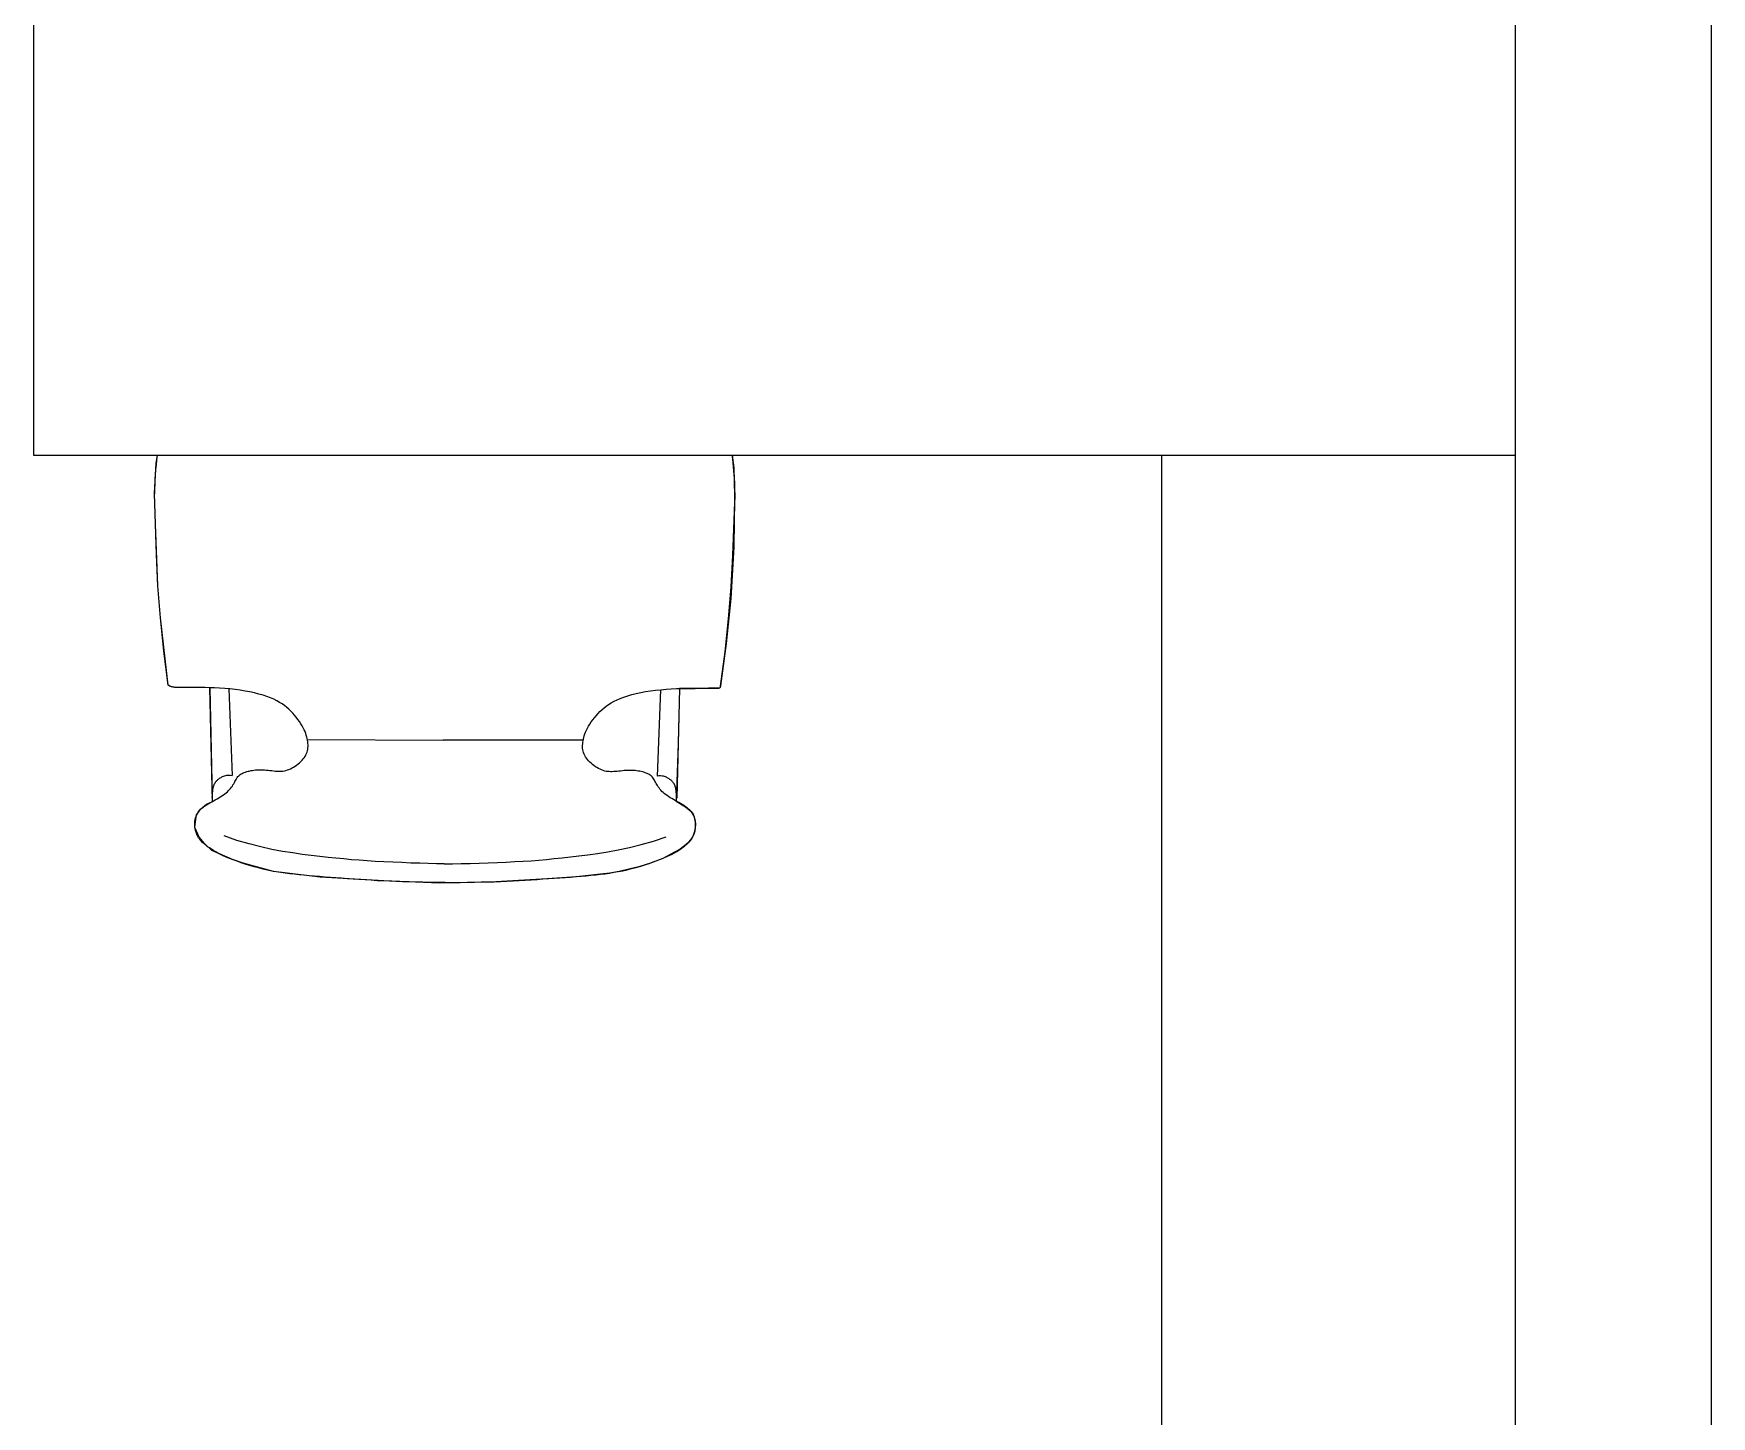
# Model space of a CAD drawing. Header units: inches. Extents: x 216615 to 231886, y -28847 to -680.
# Drawn here: x 222382 to 223665, y -21493 to -20435 of the extents above; entities that cross this region are included whole.
import ezdxf

# ---------------------------------------------------------------- set-up
doc = ezdxf.new("R2010")
doc.units = ezdxf.units.IN
doc.header["$MEASUREMENT"] = 0
doc.layers.add('MOBILIARIO', color=42, linetype='Continuous')

msp = doc.modelspace()

# ---------------------------------------------------------------- linework, layer by layer
for p, q in [((223665.2, -28847.3), (223665.2, -13737.3)), ((223515.2, -24517.3), (223515.2, -19047.3))]:
    msp.add_line(p, q)
at = {"layer": 'MOBILIARIO'}
for p, q in [((222381.5, -20107.7), (222381.5, -20757.7)), ((222381.5, -20757.7), (223515.2, -20757.7)), ((223244.8, -24517.3), (223244.8, -20757.7)), ((222475.5, -20833.8), (222474, -20787.1)), ((222916.6, -20834.5), (222918.2, -20787.1)), ((222476.7, -20857.6), (222475.5, -20833.8)), ((222915.2, -20858.3), (222916.6, -20834.5)), ((222478.6, -20882.2), (222476.7, -20857.6)), ((222913.3, -20882.9), (222915.2, -20858.3)), ((222481.2, -20907.5), (222478.6, -20882.2)), ((222910.6, -20908.2), (222913.3, -20882.9)), ((222484.6, -20933.6), (222481.2, -20907.5)), ((222907.1, -20934.3), (222910.6, -20908.2)), ((222485.1, -20934), (222484.6, -20933.6)), ((222485.6, -20934.3), (222485.1, -20934)), ((222486.1, -20934.5), (222485.6, -20934.3)), ((222486.6, -20934.7), (222486.1, -20934.5)), ((222487, -20934.9), (222486.6, -20934.7)), ((222487.5, -20935), (222487, -20934.9)), ((222488, -20935.1), (222487.5, -20935)), ((222488.5, -20935.2), (222488, -20935.1)), ((222489.1, -20935.2), (222488.5, -20935.2)), ((222489.7, -20935.3), (222489.1, -20935.2)), ((222490.3, -20935.3), (222489.7, -20935.3)), ((222491, -20935.3), (222490.3, -20935.3)), ((222491.7, -20935.3), (222491, -20935.3)), ((222492.4, -20935.3), (222491.7, -20935.3)), ((222493.2, -20935.3), (222492.4, -20935.3)), ((222494.1, -20935.3), (222493.2, -20935.3)), ((222495, -20935.3), (222494.1, -20935.3)), ((222496, -20935.4), (222495, -20935.3)), ((222497.2, -20935.4), (222496, -20935.4)), ((222498.5, -20935.4), (222497.2, -20935.4)), ((222500, -20935.4), (222498.5, -20935.4)), ((222501.9, -20935.4), (222500, -20935.4)), ((222504, -20935.4), (222501.9, -20935.4)), ((222506.5, -20935.4), (222504, -20935.4)), ((222509.4, -20935.5), (222506.5, -20935.4)), ((222512.7, -20935.5), (222509.4, -20935.5)), ((222516.2, -20935.6), (222512.7, -20935.5)), ((222519.9, -20935.8), (222516.2, -20935.6)), ((222516.3, -20935.6), (222518.2, -21019.5)), ((222523.8, -20935.9), (222519.9, -20935.8)), ((222527.8, -20936.2), (222523.8, -20935.9)), ((222531.8, -20936.5), (222527.8, -20936.2)), ((222530.9, -20936.4), (222533.4, -21002.7)), ((222535.8, -20936.9), (222531.8, -20936.5)), ((222539.7, -20937.5), (222535.8, -20936.9)), ((222861.4, -20937.1), (222865.4, -20936.7)), ((222865.4, -20936.7), (222869.4, -20936.5)), ((222869.4, -20936.5), (222873.4, -20936.3)), ((222873.4, -20936.3), (222877.3, -20936.2)), ((222875.8, -20936.3), (222873.6, -21020.1)), ((222877.3, -20936.2), (222881, -20936.1)), ((222881, -20936.1), (222884.5, -20936.1)), ((222884.5, -20936.1), (222887.7, -20936.1)), ((222887.7, -20936.1), (222890.7, -20936)), ((222890.7, -20936), (222893.3, -20936)), ((222893.3, -20936), (222895.7, -20936)), ((222895.7, -20936), (222897.8, -20936)), ((222897.8, -20936), (222899.6, -20936)), ((222899.6, -20936), (222901.1, -20936)), ((222901.1, -20936), (222902.5, -20936)), ((222902.5, -20936), (222903.6, -20936)), ((222903.6, -20936), (222904.4, -20935.9)), ((222904.4, -20935.9), (222905.1, -20935.9)), ((222905.1, -20935.9), (222905.7, -20935.9)), ((222905.7, -20935.9), (222906, -20935.8)), ((222906, -20935.8), (222906.3, -20935.8)), ((222906.3, -20935.8), (222906.5, -20935.7)), ((222906.5, -20935.7), (222906.6, -20935.6)), ((222906.6, -20935.6), (222906.7, -20935.5)), ((222906.7, -20935.5), (222906.8, -20935.4)), ((222906.8, -20935.4), (222906.9, -20935.3)), ((222906.9, -20935.3), (222907, -20935.1)), ((222907, -20935), (222907.1, -20934.8)), ((222907, -20935.1), (222907, -20935)), ((222907.1, -20934.5), (222907.1, -20934.3)), ((222907.1, -20934.6), (222907.1, -20934.5)), ((222907.1, -20934.8), (222907.1, -20934.6)), ((222543.5, -20938.1), (222539.7, -20937.5)), ((222547.1, -20938.8), (222543.5, -20938.1)), ((222550.6, -20939.6), (222547.1, -20938.8)), ((222553.9, -20940.4), (222550.6, -20939.6)), ((222557.1, -20941.3), (222553.9, -20940.4)), ((222560, -20942.3), (222557.1, -20941.3)), ((222562.8, -20943.4), (222560, -20942.3)), ((222565.3, -20944.4), (222562.8, -20943.4)), ((222567.6, -20945.6), (222565.3, -20944.4)), ((222569.7, -20946.8), (222567.6, -20945.6)), ((222571.7, -20948), (222569.7, -20946.8)), ((222573.5, -20949.3), (222571.7, -20948)), ((222575.2, -20950.6), (222573.5, -20949.3)), ((222818, -20951), (222819.7, -20949.7)), ((222819.7, -20949.7), (222821.5, -20948.4)), ((222821.5, -20948.4), (222823.5, -20947.2)), ((222823.5, -20947.2), (222825.6, -20946)), ((222825.6, -20946), (222827.9, -20944.9)), ((222827.9, -20944.9), (222830.4, -20943.8)), ((222830.4, -20943.8), (222833.2, -20942.8)), ((222833.2, -20942.8), (222836.1, -20941.8)), ((222836.1, -20941.8), (222839.3, -20940.9)), ((222839.3, -20940.9), (222842.6, -20940)), ((222842.6, -20940), (222846.1, -20939.3)), ((222846.1, -20939.3), (222849.8, -20938.6)), ((222849.8, -20938.6), (222853.5, -20938)), ((222853.5, -20938), (222857.4, -20937.5)), ((222857.4, -20937.5), (222861.4, -20937.1)), ((222861.2, -20937.1), (222858.5, -21003.2)), ((222576.8, -20952), (222575.2, -20950.6)), ((222578.3, -20953.5), (222576.8, -20952)), ((222579.8, -20955), (222578.3, -20953.5)), ((222581.2, -20956.6), (222579.8, -20955)), ((222582.5, -20958.2), (222581.2, -20956.6)), ((222583.8, -20959.8), (222582.5, -20958.2)), ((222585, -20961.5), (222583.8, -20959.8)), ((222586, -20963.1), (222585, -20961.5)), ((222807.1, -20963.4), (222808.2, -20961.8)), ((222808.2, -20961.8), (222809.4, -20960.2)), ((222809.4, -20960.2), (222810.6, -20958.6)), ((222810.6, -20958.6), (222812, -20957)), ((222812, -20957), (222813.4, -20955.4)), ((222813.4, -20955.4), (222814.8, -20953.9)), ((222814.8, -20953.9), (222816.4, -20952.4)), ((222816.4, -20952.4), (222818, -20951)), ((222587, -20964.7), (222586, -20963.1)), ((222587.9, -20966.2), (222587, -20964.7)), ((222588.6, -20967.7), (222587.9, -20966.2)), ((222589.2, -20969.2), (222588.6, -20967.7)), ((222589.8, -20970.6), (222589.2, -20969.2)), ((222590.2, -20971.9), (222589.8, -20970.6)), ((222590.6, -20973.3), (222590.2, -20971.9)), ((222590.9, -20974.5), (222590.6, -20973.3)), ((222591.1, -20975.8), (222590.9, -20974.5)), ((222591, -20975.3), (222694.9, -20975.6)), ((222802, -20976.1), (222802.2, -20974.9)), ((222802.2, -20974.9), (222802.5, -20973.6)), ((222802.5, -20973.6), (222802.9, -20972.3)), ((222802.9, -20972.3), (222803.3, -20970.9)), ((222803.3, -20970.9), (222803.9, -20969.5)), ((222803.9, -20969.5), (222804.5, -20968.1)), ((222804.5, -20968.1), (222805.3, -20966.6)), ((222805.3, -20966.6), (222806.1, -20965)), ((222806.1, -20965), (222807.1, -20963.4)), ((222588.5, -20989.1), (222589.2, -20988.1)), ((222589.2, -20988.1), (222589.8, -20987)), ((222589.8, -20987), (222590.4, -20985.9)), ((222590.4, -20985.9), (222590.8, -20984.9)), ((222590.8, -20984.9), (222591.1, -20983.8)), ((222591.3, -20977), (222591.1, -20975.8)), ((222591.1, -20983.8), (222591.3, -20982.7)), ((222591.4, -20978.2), (222591.3, -20977)), ((222591.3, -20982.7), (222591.4, -20981.6)), ((222591.5, -20979.3), (222591.4, -20978.2)), ((222591.4, -20981.6), (222591.5, -20980.5)), ((222591.5, -20980.5), (222591.5, -20979.3)), ((222802.1, -20975.7), (222694.9, -20975.6)), ((222801.6, -20979.7), (222801.7, -20978.5)), ((222801.6, -20980.8), (222801.6, -20979.7)), ((222801.6, -20981.9), (222801.6, -20980.8)), ((222801.8, -20983), (222801.6, -20981.9)), ((222801.7, -20978.5), (222801.8, -20977.3)), ((222801.8, -20977.3), (222802, -20976.1)), ((222802, -20984.1), (222801.8, -20983)), ((222802.3, -20985.2), (222802, -20984.1)), ((222802.7, -20986.3), (222802.3, -20985.2)), ((222803.2, -20987.4), (222802.7, -20986.3)), ((222803.8, -20988.4), (222803.2, -20987.4)), ((222540.3, -21001.4), (222541.1, -21001.1)), ((222541.1, -21001.1), (222541.9, -21000.7)), ((222541.9, -21000.7), (222542.7, -21000.4)), ((222542.7, -21000.4), (222543.6, -21000.1)), ((222543.6, -21000.1), (222544.6, -20999.8)), ((222544.6, -20999.8), (222545.6, -20999.5)), ((222545.6, -20999.5), (222546.6, -20999.3)), ((222546.6, -20999.3), (222547.7, -20999)), ((222547.7, -20999), (222548.9, -20998.8)), ((222548.9, -20998.8), (222550.1, -20998.6)), ((222550.1, -20998.6), (222551.3, -20998.5)), ((222551.3, -20998.5), (222552.6, -20998.4)), ((222552.6, -20998.4), (222554, -20998.3)), ((222554, -20998.3), (222555.3, -20998.3)), ((222555.3, -20998.3), (222556.7, -20998.4)), ((222556.7, -20998.4), (222558.1, -20998.5)), ((222558.1, -20998.5), (222559.6, -20998.6)), ((222559.6, -20998.6), (222561, -20998.7)), ((222561, -20998.7), (222562.4, -20998.9)), ((222562.4, -20998.9), (222563.7, -20999)), ((222563.7, -20999), (222565.1, -20999.2)), ((222565.1, -20999.2), (222566.3, -20999.3)), ((222566.3, -20999.3), (222567.6, -20999.4)), ((222567.6, -20999.4), (222568.8, -20999.4)), ((222568.8, -20999.4), (222569.9, -20999.5)), ((222569.9, -20999.5), (222571.1, -20999.4)), ((222571.1, -20999.4), (222572.3, -20999.3)), ((222572.3, -20999.3), (222573.4, -20999.1)), ((222573.4, -20999.1), (222574.6, -20998.9)), ((222574.6, -20998.9), (222575.7, -20998.5)), ((222575.7, -20998.5), (222576.9, -20998.1)), ((222576.9, -20998.1), (222578.1, -20997.6)), ((222578.1, -20997.6), (222579.3, -20997)), ((222579.3, -20997), (222580.5, -20996.3)), ((222580.5, -20996.3), (222581.7, -20995.6)), ((222581.7, -20995.6), (222582.8, -20994.8)), ((222582.8, -20994.8), (222583.9, -20993.9)), ((222583.9, -20993.9), (222584.9, -20993)), ((222584.9, -20993), (222585.9, -20992.1)), ((222585.9, -20992.1), (222586.9, -20991.1)), ((222586.9, -20991.1), (222587.7, -20990.1)), ((222587.7, -20990.1), (222588.5, -20989.1)), ((222804.5, -20989.5), (222803.8, -20988.4)), ((222805.3, -20990.5), (222804.5, -20989.5)), ((222806.2, -20991.5), (222805.3, -20990.5)), ((222807.1, -20992.5), (222806.2, -20991.5)), ((222808.1, -20993.4), (222807.1, -20992.5)), ((222809.1, -20994.3), (222808.1, -20993.4)), ((222810.2, -20995.2), (222809.1, -20994.3)), ((222811.4, -20996), (222810.2, -20995.2)), ((222812.5, -20996.7), (222811.4, -20996)), ((222813.7, -20997.4), (222812.5, -20996.7)), ((222814.9, -20998), (222813.7, -20997.4)), ((222816.1, -20998.5), (222814.9, -20998)), ((222817.3, -20998.9), (222816.1, -20998.5)), ((222818.5, -20999.3), (222817.3, -20998.9)), ((222819.6, -20999.6), (222818.5, -20999.3)), ((222820.8, -20999.7), (222819.6, -20999.6)), ((222821.9, -20999.8), (222820.8, -20999.7)), ((222823.1, -20999.9), (222821.9, -20999.8)), ((222824.2, -20999.9), (222823.1, -20999.9)), ((222825.4, -20999.8), (222824.2, -20999.9)), ((222826.7, -20999.7), (222825.4, -20999.8)), ((222827.9, -20999.6), (222826.7, -20999.7)), ((222829.3, -20999.5), (222827.9, -20999.6)), ((222830.6, -20999.3), (222829.3, -20999.5)), ((222832, -20999.2), (222830.6, -20999.3)), ((222833.4, -20999), (222832, -20999.2)), ((222834.9, -20998.9), (222833.4, -20999)), ((222836.3, -20998.8), (222834.9, -20998.9)), ((222837.7, -20998.8), (222836.3, -20998.8)), ((222839.1, -20998.8), (222837.7, -20998.8)), ((222840.4, -20998.9), (222839.1, -20998.8)), ((222841.7, -20999), (222840.4, -20998.9)), ((222842.9, -20999.1), (222841.7, -20999)), ((222844.1, -20999.3), (222842.9, -20999.1)), ((222845.3, -20999.5), (222844.1, -20999.3)), ((222846.4, -20999.8), (222845.3, -20999.5)), ((222847.5, -21000), (222846.4, -20999.8)), ((222848.5, -21000.3), (222847.5, -21000)), ((222849.4, -21000.6), (222848.5, -21000.3)), ((222850.3, -21000.9), (222849.4, -21000.6)), ((222851.1, -21001.2), (222850.3, -21000.9)), ((222518.6, -21014.8), (222518.8, -21013.7)), ((222518.8, -21013.7), (222518.9, -21012.7)), ((222518.9, -21012.7), (222519, -21011.9)), ((222519, -21011.9), (222519.2, -21011.2)), ((222519.2, -21011.2), (222519.4, -21010.5)), ((222519.4, -21010.5), (222519.6, -21009.9)), ((222519.6, -21009.9), (222519.8, -21009.4)), ((222519.8, -21009.4), (222520.1, -21008.8)), ((222520.1, -21008.8), (222520.4, -21008.3)), ((222520.4, -21008.3), (222520.7, -21007.9)), ((222520.7, -21007.9), (222521.1, -21007.4)), ((222521.1, -21007.4), (222521.4, -21007)), ((222521.4, -21007), (222521.8, -21006.6)), ((222521.8, -21006.6), (222522.2, -21006.2)), ((222522.2, -21006.2), (222522.6, -21005.8)), ((222522.6, -21005.8), (222523, -21005.5)), ((222523, -21005.5), (222523.5, -21005.1)), ((222523.5, -21005.1), (222523.9, -21004.8)), ((222523.9, -21004.8), (222524.4, -21004.5)), ((222524.4, -21004.5), (222525, -21004.2)), ((222525, -21004.2), (222525.6, -21003.8)), ((222525.6, -21003.8), (222526.2, -21003.5)), ((222526.2, -21003.5), (222526.9, -21003.3)), ((222526.9, -21003.3), (222527.6, -21003)), ((222527.6, -21003), (222528.5, -21002.8)), ((222528.5, -21002.8), (222529.5, -21002.6)), ((222529.5, -21002.6), (222530.6, -21002.6)), ((222530.6, -21002.6), (222531.9, -21002.6)), ((222530.7, -21014.3), (222531.5, -21013.5)), ((222531.5, -21013.5), (222532.2, -21012.6)), ((222531.9, -21002.6), (222533.4, -21002.7)), ((222532.2, -21012.6), (222532.9, -21011.7)), ((222532.9, -21011.7), (222533.6, -21010.9)), ((222533.6, -21010.9), (222534.1, -21010)), ((222534.1, -21010), (222534.7, -21009.1)), ((222534.7, -21009.1), (222535.2, -21008.2)), ((222535.2, -21008.2), (222535.6, -21007.4)), ((222535.6, -21007.4), (222536.1, -21006.5)), ((222536.1, -21006.5), (222536.5, -21005.7)), ((222536.5, -21005.7), (222537, -21004.9)), ((222537, -21004.9), (222537.4, -21004.2)), ((222537.4, -21004.2), (222537.9, -21003.5)), ((222537.9, -21003.5), (222538.5, -21002.9)), ((222538.5, -21002.9), (222539, -21002.4)), ((222539, -21002.4), (222539.7, -21001.9)), ((222539.7, -21001.9), (222540.3, -21001.4)), ((222851.9, -21001.6), (222851.1, -21001.2)), ((222852.7, -21002), (222851.9, -21001.6)), ((222853.3, -21002.4), (222852.7, -21002)), ((222854, -21002.9), (222853.3, -21002.4)), ((222854.6, -21003.4), (222854, -21002.9)), ((222855.1, -21004.1), (222854.6, -21003.4)), ((222855.6, -21004.7), (222855.1, -21004.1)), ((222856, -21005.5), (222855.6, -21004.7)), ((222856.5, -21006.2), (222856, -21005.5)), ((222856.9, -21007.1), (222856.5, -21006.2)), ((222857.4, -21007.9), (222856.9, -21007.1)), ((222857.8, -21008.8), (222857.4, -21007.9)), ((222858.3, -21009.6), (222857.8, -21008.8)), ((222858.8, -21010.5), (222858.3, -21009.6)), ((222860, -21003.1), (222858.5, -21003.2)), ((222859.4, -21011.4), (222858.8, -21010.5)), ((222860.1, -21012.3), (222859.4, -21011.4)), ((222861.3, -21003.1), (222860, -21003.1)), ((222860.7, -21013.1), (222860.1, -21012.3)), ((222861.5, -21014), (222860.7, -21013.1)), ((222862.4, -21003.2), (222861.3, -21003.1)), ((222863.4, -21003.3), (222862.4, -21003.2)), ((222864.2, -21003.6), (222863.4, -21003.3)), ((222865, -21003.8), (222864.2, -21003.6)), ((222865.7, -21004.1), (222865, -21003.8)), ((222866.3, -21004.4), (222865.7, -21004.1)), ((222866.9, -21004.7), (222866.3, -21004.4)), ((222867.4, -21005), (222866.9, -21004.7)), ((222867.9, -21005.4), (222867.4, -21005)), ((222868.4, -21005.7), (222867.9, -21005.4)), ((222868.9, -21006.1), (222868.4, -21005.7)), ((222869.3, -21006.4), (222868.9, -21006.1)), ((222869.7, -21006.8), (222869.3, -21006.4)), ((222870.1, -21007.2), (222869.7, -21006.8)), ((222870.4, -21007.6), (222870.1, -21007.2)), ((222870.8, -21008), (222870.4, -21007.6)), ((222871.1, -21008.5), (222870.8, -21008)), ((222871.5, -21008.9), (222871.1, -21008.5)), ((222871.8, -21009.4), (222871.5, -21008.9)), ((222872, -21010), (222871.8, -21009.4)), ((222872.3, -21010.5), (222872, -21010)), ((222872.5, -21011.1), (222872.3, -21010.5)), ((222872.7, -21011.8), (222872.5, -21011.1)), ((222872.8, -21012.5), (222872.7, -21011.8)), ((222873, -21013.3), (222872.8, -21012.5)), ((222873.1, -21014.3), (222873, -21013.3)), ((222511.3, -21026.9), (222512.5, -21026)), ((222512.5, -21026), (222513.8, -21025.2)), ((222513.8, -21025.2), (222515.1, -21024.4)), ((222515.1, -21024.4), (222516.5, -21023.6)), ((222516.5, -21023.6), (222517.8, -21022.9)), ((222517.8, -21022.9), (222519.2, -21022.1)), ((222518.2, -21019.5), (222518.4, -21017.7)), ((222518.4, -21017.7), (222518.5, -21016.2)), ((222518.5, -21016.2), (222518.6, -21014.8)), ((222519.2, -21022.1), (222520.5, -21021.4)), ((222520.5, -21021.4), (222521.9, -21020.6)), ((222521.9, -21020.6), (222523.2, -21019.9)), ((222523.2, -21019.9), (222524.4, -21019.1)), ((222524.4, -21019.1), (222525.6, -21018.4)), ((222525.6, -21018.4), (222526.8, -21017.6)), ((222526.8, -21017.6), (222527.8, -21016.8)), ((222527.8, -21016.8), (222528.9, -21016)), ((222528.9, -21016), (222529.8, -21015.2)), ((222529.8, -21015.2), (222530.7, -21014.3)), ((222862.3, -21014.9), (222861.5, -21014)), ((222863.2, -21015.7), (222862.3, -21014.9)), ((222864.1, -21016.5), (222863.2, -21015.7)), ((222865.1, -21017.3), (222864.1, -21016.5)), ((222866.2, -21018.1), (222865.1, -21017.3)), ((222867.4, -21018.9), (222866.2, -21018.1)), ((222868.6, -21019.7), (222867.4, -21018.9)), ((222869.8, -21020.4), (222868.6, -21019.7)), ((222871.1, -21021.2), (222869.8, -21020.4)), ((222872.4, -21021.9), (222871.1, -21021.2)), ((222873.7, -21022.7), (222872.4, -21021.9)), ((222873.2, -21015.4), (222873.1, -21014.3)), ((222873.3, -21016.7), (222873.2, -21015.4)), ((222873.4, -21018.3), (222873.3, -21016.7)), ((222873.6, -21020.1), (222873.4, -21018.3)), ((222875.1, -21023.5), (222873.7, -21022.7)), ((222876.5, -21024.2), (222875.1, -21023.5)), ((222877.8, -21025), (222876.5, -21024.2)), ((222879.1, -21025.8), (222877.8, -21025)), ((222880.4, -21026.6), (222879.1, -21025.8)), ((222881.6, -21027.5), (222880.4, -21026.6)), ((222504.9, -21039.1), (222505, -21037.7)), ((222504.9, -21040.5), (222504.9, -21039.1)), ((222505, -21037.7), (222505.2, -21036.4)), ((222505.2, -21036.4), (222505.5, -21035.2)), ((222505.5, -21035.2), (222505.9, -21034)), ((222505.9, -21034), (222506.3, -21032.8)), ((222506.3, -21032.8), (222506.9, -21031.7)), ((222506.9, -21031.7), (222507.5, -21030.7)), ((222507.5, -21030.7), (222508.3, -21029.7)), ((222508.3, -21029.7), (222509.2, -21028.7)), ((222509.2, -21028.7), (222510.2, -21027.8)), ((222510.2, -21027.8), (222511.3, -21026.9)), ((222882.7, -21028.4), (222881.6, -21027.5)), ((222883.7, -21029.3), (222882.7, -21028.4)), ((222884.6, -21030.3), (222883.7, -21029.3)), ((222885.4, -21031.3), (222884.6, -21030.3)), ((222886, -21032.3), (222885.4, -21031.3)), ((222886.6, -21033.4), (222886, -21032.3)), ((222887.1, -21034.6), (222886.6, -21033.4)), ((222887.4, -21035.8), (222887.1, -21034.6)), ((222887.7, -21037.1), (222887.4, -21035.8)), ((222887.9, -21038.4), (222887.7, -21037.1)), ((222888, -21039.7), (222887.9, -21038.4)), ((222505, -21041.9), (222504.9, -21040.5)), ((222505.2, -21043.4), (222505, -21041.9)), ((222505.5, -21044.8), (222505.2, -21043.4)), ((222505.9, -21046.2), (222505.5, -21044.8)), ((222506.4, -21047.6), (222505.9, -21046.2)), ((222507, -21049), (222506.4, -21047.6)), ((222507.8, -21050.3), (222507, -21049)), ((222508.7, -21051.5), (222507.8, -21050.3)), ((222509.7, -21052.7), (222508.7, -21051.5)), ((222537.1, -21052.4), (222527.3, -21049)), ((222546.5, -21055.1), (222537.1, -21052.4)), ((222855.7, -21052.9), (222865.6, -21049.6)), ((222883.1, -21053.4), (222884.1, -21052.2)), ((222884.1, -21052.2), (222885.1, -21050.9)), ((222885.1, -21050.9), (222885.8, -21049.6)), ((222885.8, -21049.6), (222886.5, -21048.3)), ((222886.5, -21048.3), (222887, -21046.9)), ((222887, -21046.9), (222887.4, -21045.4)), ((222887.4, -21045.4), (222887.7, -21044)), ((222887.7, -21044), (222887.9, -21042.6)), ((222887.9, -21042.6), (222888, -21041.1)), ((222888, -21041.1), (222888, -21039.7)), ((222510.8, -21053.9), (222509.7, -21052.7)), ((222512, -21055), (222510.8, -21053.9)), ((222513.3, -21056.1), (222512, -21055)), ((222514.7, -21057.2), (222513.3, -21056.1)), ((222516.1, -21058.2), (222514.7, -21057.2)), ((222517.6, -21059.2), (222516.1, -21058.2)), ((222519.2, -21060.2), (222517.6, -21059.2)), ((222520.9, -21061.2), (222519.2, -21060.2)), ((222522.6, -21062.2), (222520.9, -21061.2)), ((222524.6, -21063.2), (222522.6, -21062.2)), ((222526.7, -21064.2), (222524.6, -21063.2)), ((222529, -21065.2), (222526.7, -21064.2)), ((222531.5, -21066.2), (222529, -21065.2)), ((222555.4, -21057.4), (222546.5, -21055.1)), ((222563.9, -21059.3), (222555.4, -21057.4)), ((222572.1, -21060.8), (222563.9, -21059.3)), ((222579.8, -21062), (222572.1, -21060.8)), ((222587.1, -21063.1), (222579.8, -21062)), ((222594, -21063.9), (222587.1, -21063.1)), ((222600.6, -21064.7), (222594, -21063.9)), ((222606.8, -21065.4), (222600.6, -21064.7)), ((222786, -21065.7), (222792.2, -21065)), ((222792.2, -21065), (222798.8, -21064.3)), ((222798.8, -21064.3), (222805.7, -21063.4)), ((222805.7, -21063.4), (222813, -21062.4)), ((222813, -21062.4), (222820.8, -21061.2)), ((222820.8, -21061.2), (222828.9, -21059.7)), ((222828.9, -21059.7), (222837.4, -21057.9)), ((222837.4, -21057.9), (222846.4, -21055.6)), ((222846.4, -21055.6), (222855.7, -21052.9)), ((222863.8, -21065.7), (222866.1, -21064.7)), ((222866.1, -21064.7), (222868.2, -21063.7)), ((222868.2, -21063.7), (222870.2, -21062.8)), ((222870.2, -21062.8), (222872, -21061.8)), ((222872, -21061.8), (222873.6, -21060.8)), ((222873.6, -21060.8), (222875.2, -21059.8)), ((222875.2, -21059.8), (222876.7, -21058.8)), ((222876.7, -21058.8), (222878.1, -21057.8)), ((222878.1, -21057.8), (222879.5, -21056.7)), ((222879.5, -21056.7), (222880.8, -21055.6)), ((222880.8, -21055.6), (222882, -21054.5)), ((222882, -21054.5), (222883.1, -21053.4)), ((222534.2, -21067.3), (222531.5, -21066.2)), ((222537.2, -21068.4), (222534.2, -21067.3)), ((222540.3, -21069.5), (222537.2, -21068.4)), ((222543.5, -21070.5), (222540.3, -21069.5)), ((222546.8, -21071.6), (222543.5, -21070.5)), ((222550.2, -21072.5), (222546.8, -21071.6)), ((222553.6, -21073.5), (222550.2, -21072.5)), ((222557.1, -21074.3), (222553.6, -21073.5)), ((222560.5, -21075.1), (222557.1, -21074.3)), ((222563.8, -21075.8), (222560.5, -21075.1)), ((222567.2, -21076.4), (222563.8, -21075.8)), ((222570.6, -21077), (222567.2, -21076.4)), ((222574.1, -21077.5), (222570.6, -21077)), ((222577.5, -21077.9), (222574.1, -21077.5)), ((222581.1, -21078.3), (222577.5, -21077.9)), ((222612.9, -21066.1), (222606.8, -21065.4)), ((222618.8, -21066.6), (222612.9, -21066.1)), ((222624.7, -21067.2), (222618.8, -21066.6)), ((222630.7, -21067.6), (222624.7, -21067.2)), ((222636.7, -21068.1), (222630.7, -21067.6)), ((222643, -21068.5), (222636.7, -21068.1)), ((222649.6, -21068.8), (222643, -21068.5)), ((222656.4, -21069.1), (222649.6, -21068.8)), ((222663.3, -21069.4), (222656.4, -21069.1)), ((222670.2, -21069.7), (222663.3, -21069.4)), ((222677, -21069.9), (222670.2, -21069.7)), ((222683.5, -21070.1), (222677, -21069.9)), ((222689.8, -21070.2), (222683.5, -21070.1)), ((222695.7, -21070.3), (222689.8, -21070.2)), ((222695.7, -21070.3), (222702, -21070.2)), ((222702, -21070.2), (222708.6, -21070.1)), ((222708.6, -21070.1), (222715.5, -21070)), ((222715.5, -21070), (222722.4, -21069.8)), ((222722.4, -21069.8), (222729.4, -21069.5)), ((222729.4, -21069.5), (222736.4, -21069.3)), ((222736.4, -21069.3), (222743.2, -21069)), ((222743.2, -21069), (222749.8, -21068.6)), ((222749.8, -21068.6), (222756.1, -21068.3)), ((222756.1, -21068.3), (222762.1, -21067.9)), ((222762.1, -21067.9), (222768.1, -21067.4)), ((222768.1, -21067.4), (222774, -21066.9)), ((222774, -21066.9), (222779.9, -21066.3)), ((222779.9, -21066.3), (222786, -21065.7)), ((222815.2, -21078.3), (222818.7, -21077.9)), ((222818.7, -21077.9), (222822.1, -21077.4)), ((222822.1, -21077.4), (222825.5, -21076.8)), ((222825.5, -21076.8), (222828.9, -21076.2)), ((222828.9, -21076.2), (222832.3, -21075.6)), ((222832.3, -21075.6), (222835.7, -21074.8)), ((222835.7, -21074.8), (222839.1, -21073.9)), ((222839.1, -21073.9), (222842.6, -21073)), ((222842.6, -21073), (222846, -21072)), ((222846, -21072), (222849.3, -21071)), ((222849.3, -21071), (222852.5, -21070)), ((222852.5, -21070), (222855.6, -21068.9)), ((222855.6, -21068.9), (222858.6, -21067.8)), ((222858.6, -21067.8), (222861.3, -21066.8)), ((222861.3, -21066.8), (222863.8, -21065.7)), ((222584.8, -21078.7), (222581.1, -21078.3)), ((222588.5, -21079.1), (222584.8, -21078.7)), ((222592.4, -21079.5), (222588.5, -21079.1)), ((222596.3, -21079.8), (222592.4, -21079.5)), ((222600.3, -21080.1), (222596.3, -21079.8)), ((222604.5, -21080.4), (222600.3, -21080.1)), ((222608.6, -21080.7), (222604.5, -21080.4)), ((222612.9, -21081.1), (222608.6, -21080.7)), ((222617.2, -21081.4), (222612.9, -21081.1)), ((222621.6, -21081.7), (222617.2, -21081.4)), ((222626, -21082), (222621.6, -21081.7)), ((222630.5, -21082.3), (222626, -21082)), ((222635.1, -21082.6), (222630.5, -21082.3)), ((222639.7, -21082.9), (222635.1, -21082.6)), ((222644.4, -21083.2), (222639.7, -21082.9)), ((222649.1, -21083.4), (222644.4, -21083.2)), ((222653.9, -21083.6), (222649.1, -21083.4)), ((222658.8, -21083.8), (222653.9, -21083.6)), ((222663.7, -21084), (222658.8, -21083.8)), ((222668.8, -21084.2), (222663.7, -21084)), ((222674, -21084.3), (222668.8, -21084.2)), ((222679.3, -21084.4), (222674, -21084.3)), ((222684.8, -21084.5), (222679.3, -21084.4)), ((222690.5, -21084.6), (222684.8, -21084.5)), ((222696.4, -21084.7), (222690.5, -21084.6)), ((222696.4, -21084.7), (222702.3, -21084.6)), ((222702.3, -21084.6), (222708, -21084.5)), ((222708, -21084.5), (222713.5, -21084.4)), ((222713.5, -21084.4), (222718.8, -21084.3)), ((222718.8, -21084.3), (222724, -21084.2)), ((222724, -21084.2), (222729, -21084.1)), ((222729, -21084.1), (222734, -21084)), ((222734, -21084), (222738.8, -21083.8)), ((222738.8, -21083.8), (222743.6, -21083.6)), ((222743.6, -21083.6), (222748.4, -21083.3)), ((222748.4, -21083.3), (222753, -21083.1)), ((222753, -21083.1), (222757.6, -21082.8)), ((222757.6, -21082.8), (222762.2, -21082.5)), ((222762.2, -21082.5), (222766.7, -21082.2)), ((222766.7, -21082.2), (222771.1, -21081.9)), ((222771.1, -21081.9), (222775.5, -21081.6)), ((222775.5, -21081.6), (222779.8, -21081.3)), ((222779.8, -21081.3), (222784.1, -21081)), ((222784.1, -21081), (222788.3, -21080.7)), ((222788.3, -21080.7), (222792.4, -21080.4)), ((222792.4, -21080.4), (222796.5, -21080.1)), ((222796.5, -21080.1), (222800.4, -21079.8)), ((222800.4, -21079.8), (222804.3, -21079.5)), ((222804.3, -21079.5), (222808, -21079.1)), ((222808, -21079.1), (222811.7, -21078.7)), ((222811.7, -21078.7), (222815.2, -21078.3))]:
    msp.add_line(p, q, dxfattribs=at)
at = {"layer": 'MOBILIARIO', "extrusion": (0, 0, -1)}
for p, q in [((222474, -20787.1), (222475.4, -20763.9)), ((222475.4, -20763.9), (222476.4, -20757.7)), ((222915.9, -20757.7), (222917.2, -20767.4)), ((222917.2, -20767.4), (222917.9, -20788.6)), ((222474.7, -20810.4), (222474, -20787.1)), ((222917.9, -20788.6), (222917.2, -20827.9)), ((222476.7, -20857.6), (222474.7, -20810.4)), ((222917.2, -20827.9), (222915, -20867.4)), ((222478.6, -20882.2), (222476.7, -20857.6)), ((222915, -20867.4), (222911.5, -20901.7)), ((222484.6, -20933.6), (222478.6, -20882.2)), ((222911.5, -20901.7), (222907.1, -20934.2)), ((222485.9, -20934.4), (222484.6, -20933.6)), ((222486.6, -20934.7), (222485.9, -20934.4)), ((222487.5, -20935), (222486.6, -20934.7)), ((222490.6, -20935.3), (222487.5, -20935)), ((222501, -20935.4), (222490.6, -20935.3)), ((222516.3, -20935.6), (222501, -20935.4)), ((222518.3, -21022.6), (222516.3, -20935.6)), ((222875.8, -20936.3), (222874.7, -20978.2)), ((222889.2, -20936.1), (222875.8, -20936.3)), ((222906.6, -20935.7), (222889.2, -20936.1)), ((222906.7, -20935.5), (222906.6, -20935.7)), ((222906.9, -20935.2), (222906.7, -20935.5)), ((222907.1, -20934.7), (222906.9, -20935.2)), ((222907.1, -20934.2), (222907.1, -20934.7)), ((222874.7, -20978.2), (222873.1, -21022.3)), ((222509.2, -21028.4), (222513.8, -21024.7)), ((222513.8, -21024.7), (222518.3, -21022.6)), ((222873.1, -21022.3), (222880.4, -21026.6)), ((222880.4, -21026.6), (222884.6, -21030.3)), ((222505, -21042.5), (222505.3, -21038.2)), ((222505.3, -21038.2), (222506.3, -21033)), ((222506.3, -21033), (222509.2, -21028.4)), ((222884.6, -21030.3), (222886.1, -21032.3)), ((222886.1, -21032.3), (222887.3, -21035.5)), ((222887.3, -21035.5), (222887.8, -21037.5)), ((222887.8, -21037.5), (222888, -21039.9)), ((222508.3, -21049.8), (222505, -21042.5)), ((222512.2, -21054.7), (222508.3, -21049.8)), ((222884.9, -21051.1), (222882.8, -21053.7)), ((222886.4, -21048.5), (222884.9, -21051.1)), ((222887.5, -21045.2), (222886.4, -21048.5)), ((222887.8, -21042.9), (222887.5, -21045.2)), ((222888, -21039.9), (222887.8, -21042.9)), ((222517.8, -21060), (222512.2, -21054.7)), ((222533.6, -21066.9), (222517.8, -21060)), ((222869.2, -21063), (222863, -21066.2)), ((222876.2, -21059.2), (222869.2, -21063)), ((222880.8, -21055.6), (222876.2, -21059.2)), ((222882.8, -21053.7), (222880.8, -21055.6)), ((222541.8, -21069.8), (222533.6, -21066.9)), ((222565.2, -21076.1), (222541.8, -21069.8)), ((222600.9, -21080.4), (222565.2, -21076.1)), ((222815.2, -21078.1), (222797, -21080.2)), ((222822.4, -21077.4), (222815.2, -21078.1)), ((222829.5, -21076.1), (222822.4, -21077.4)), ((222837.9, -21074.2), (222829.5, -21076.1)), ((222844.5, -21072.5), (222837.9, -21074.2)), ((222853.6, -21069.8), (222844.5, -21072.5)), ((222863, -21066.2), (222853.6, -21069.8)), ((222649.6, -21083.3), (222600.9, -21080.4)), ((222692.1, -21085), (222649.6, -21083.3)), ((222735.2, -21084), (222692.1, -21085)), ((222774.5, -21081.8), (222735.2, -21084)), ((222797, -21080.2), (222774.5, -21081.8))]:
    msp.add_line(p, q, dxfattribs=at)
at = {"layer": 'MOBILIARIO'}
for start, end in [(171.9781, 179.6035), (355.7127, 8.0219)]:
    msp.add_arc((222696.1, -20788.7), 222.1, start, end, dxfattribs=at)

doc.saveas('drawing.dxf')
